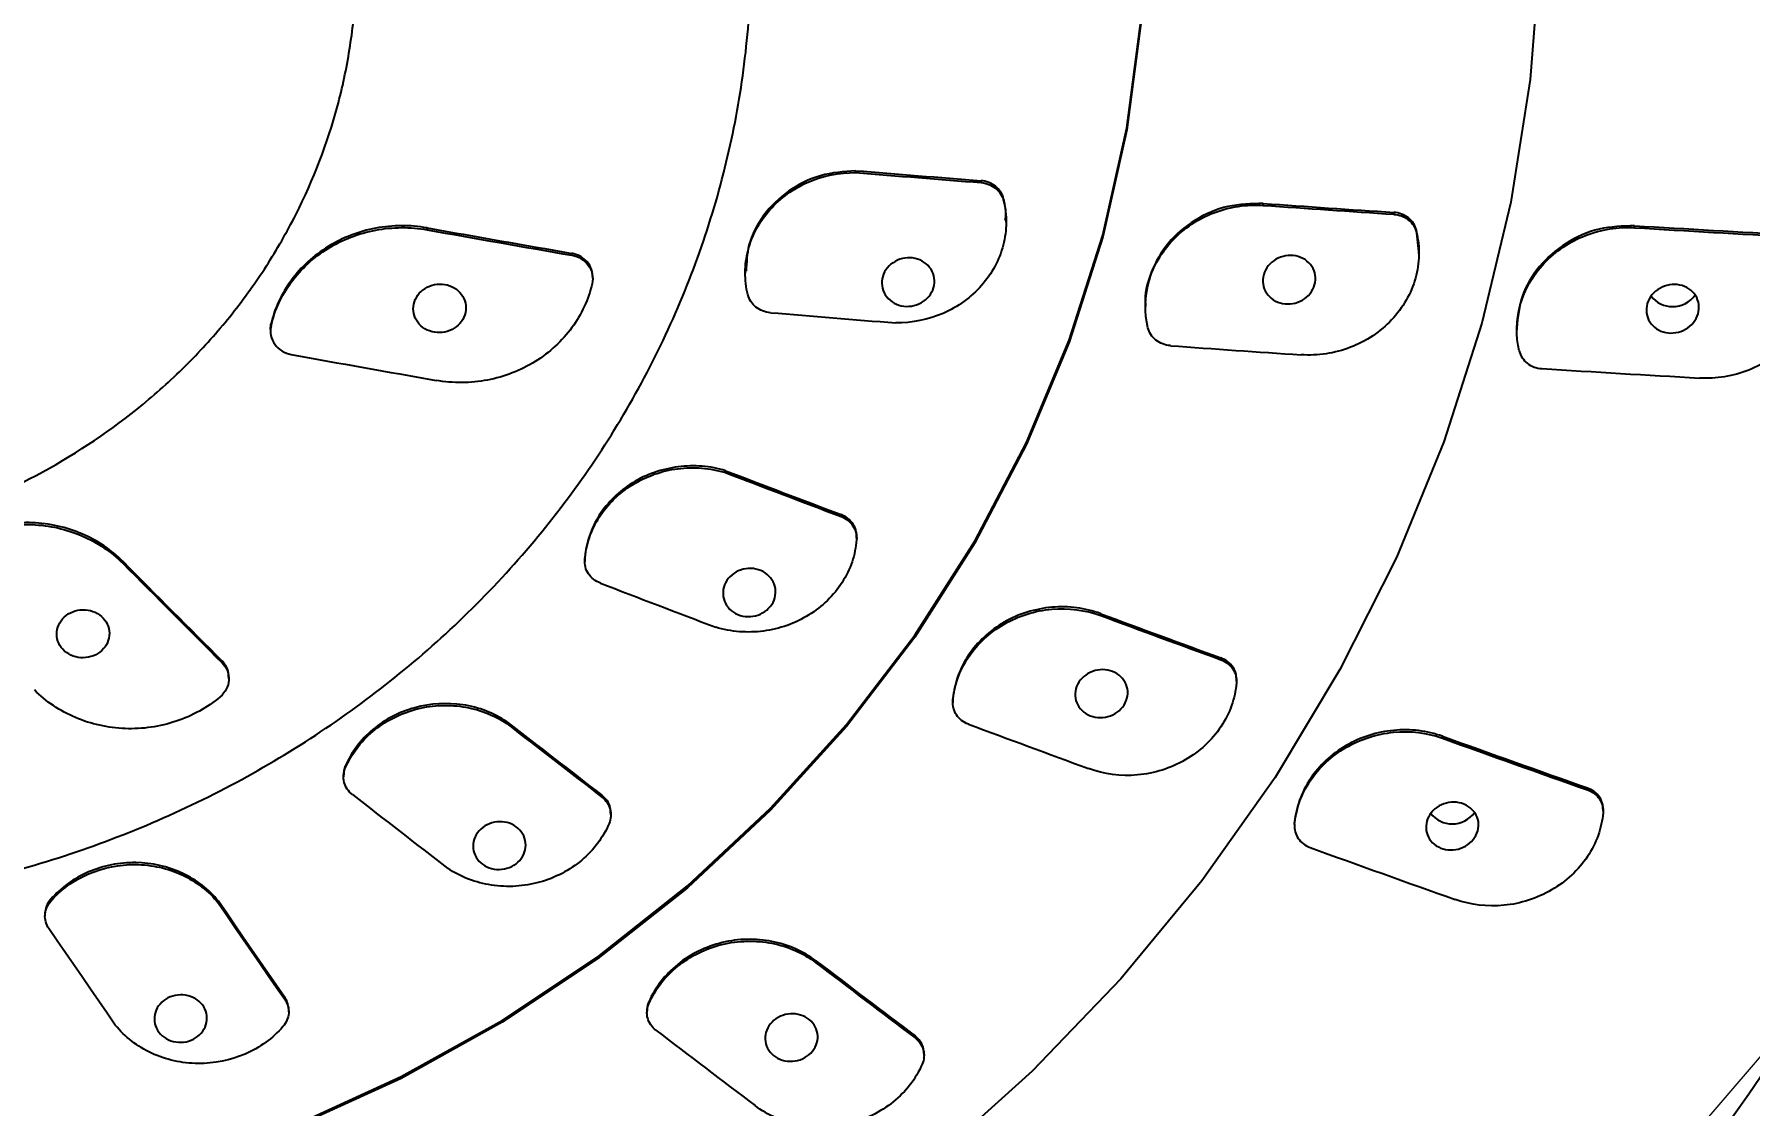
# Model space of a CAD drawing. Header units: millimetres. Extents: x 789 to 1209, y -1278 to -684.
# Drawn here: x 940.89 to 965, y -787.14 to -772.09 of the extents above; entities that cross this region are included whole.
import ezdxf

# ---------------------------------------------------------------- set-up
doc = ezdxf.new("R2010")
doc.units = ezdxf.units.MM
doc.header["$LTSCALE"] = 0.1
doc.layers.get('0').update_dxf_attribs({"lineweight": 13})
doc.layers.add('DIM', color=3, linetype='Continuous', lineweight=9)
doc.styles.get("Standard").update_dxf_attribs({"font": 'arial.ttf'})
doc.dimstyles.new('ISO-25', dxfattribs={"dimtxt": 2.5, "dimasz": 2.5, "dimexe": 1.25, "dimexo": 0.625, "dimtad": 1, "dimlfac": 1.333333, "dimtxsty": 'Standard', "dimcen": 2.5, "dimadec": 0, "dimazin": 0, "dimtfac": 1, "dimtmove": 0, "dimatfit": 3, "dimfxl": 0, "dimarcsym": 0})

# ---------------------------------------------------------------- blocks, each defined once
blk = doc.blocks.new('*D20')
at = {"layer": 'Defpoints', "color": 0}
for p in [(936.602, -731.925), (975.867, -731.925), (946.715, -906.804)]:
    blk.add_point(p, dxfattribs=at)
at = {"layer": 'DIM', "color": 0, "linetype": 'ByBlock', "lineweight": -2}
for p, q in [((937.227, -731.925), (977.117, -731.925)), ((975.867, -902.804), (975.867, -735.925)), ((947.34, -906.804), (977.117, -906.804))]:
    blk.add_line(p, q, dxfattribs=at)
at = {"layer": 'DIM', "color": 0}
for points in [[(975.2, -735.925), (976.533, -735.925), (975.867, -731.925)], [(975.2, -902.804), (976.533, -902.804), (975.867, -906.804)]]:
    blk.add_solid(points, dxfattribs=at)
at = {"layer": 'DIM', "color": 0, "insert": (973.2, -819.364), "char_height": 4, "attachment_point": 5, "rotation": 90}
blk.add_mtext('228', dxfattribs=at)

msp = doc.modelspace()

# ---------------------------------------------------------------- linework, layer by layer
at = {"color": 7, "linetype": 'Continuous', "lineweight": 25}
for p, q in [((952.436, -774.03), (952.436, -774.004)), ((954.199, -774.171), (954.199, -774.144)), ((954.516, -774.424), (954.516, -774.397)), ((958.166, -774.491), (958.166, -774.464)), ((954.553, -774.727), (954.553, -774.7)), ((960.002, -774.617), (960.002, -774.59)), ((946.413, -774.834), (946.412, -774.807)), ((960.355, -775.137), (960.319, -774.84)), ((960.319, -774.867), (960.319, -774.84)), ((963.386, -774.804), (963.386, -774.777)), ((948.448, -775.192), (948.448, -775.165)), ((960.355, -775.165), (960.355, -775.137)), ((950.884, -775.415), (950.884, -775.442)), ((948.741, -775.518), (948.741, -775.491)), ((956.509, -775.887), (956.509, -775.914)), ((944.213, -776.233), (944.218, -776.16)), ((944.219, -776.187), (944.218, -776.16)), ((944.21, -776.233), (944.211, -776.26)), ((961.729, -776.214), (961.729, -776.241)), ((950.609, -778.247), (950.609, -778.22)), ((952.232, -778.864), (952.232, -778.837)), ((952.451, -779.167), (952.451, -779.14)), ((942.139, -779.524), (942.139, -779.497)), ((948.628, -779.468), (948.628, -779.495)), ((948.629, -779.443), (948.631, -779.468)), ((948.629, -779.469), (948.629, -779.443)), ((955.881, -780.256), (955.881, -780.229)), ((943.532, -780.921), (943.532, -780.894)), ((957.571, -780.877), (957.571, -780.851)), ((943.627, -781.144), (943.627, -781.117)), ((957.791, -781.177), (957.791, -781.15)), ((953.803, -781.454), (953.803, -781.481)), ((953.804, -781.428), (953.805, -781.454)), ((953.804, -781.454), (953.804, -781.428)), ((947.532, -781.773), (947.532, -781.747)), ((960.685, -781.979), (960.685, -781.952)), ((945.263, -782.398), (945.263, -782.371)), ((945.238, -782.495), (945.238, -782.521)), ((962.724, -782.705), (962.724, -782.679)), ((948.87, -782.807), (948.87, -782.78)), ((948.996, -783.057), (948.996, -783.03)), ((958.608, -783.191), (958.607, -783.165)), ((958.607, -783.192), (958.607, -783.165)), ((962.944, -783.001), (962.944, -782.974)), ((958.606, -783.192), (958.606, -783.218)), ((941.122, -784.27), (941.122, -784.243)), ((943.479, -784.296), (943.479, -784.27)), ((941.041, -784.453), (941.041, -784.48)), ((951.879, -785.135), (951.879, -785.109)), ((944.413, -785.649), (944.413, -785.623)), ((944.468, -785.824), (944.468, -785.797)), ((949.503, -785.809), (949.503, -785.835)), ((949.529, -785.711), (949.529, -785.685)), ((953.272, -786.191), (953.272, -786.164)), ((953.398, -786.438), (953.398, -786.411))]:
    msp.add_line(p, q, dxfattribs=at)
at = {"color": 7, "linetype": 'Continuous', "flags": 128}
msp.add_lwpolyline([(926.601, -739.258), (917.461, -743.341), (910.015, -749.758), (904.927, -757.939), (902.647, -767.157), (903.379, -776.593), (907.058, -785.407), (913.356, -792.818), (921.714, -798.167), (931.39, -800.978), (941.523, -801.001), (951.213, -798.235), (959.6, -792.926), (965.938, -785.544), (969.663, -776.747), (970.446, -767.315), (968.216, -758.087), (963.171, -749.882), (955.76, -743.43), (946.641, -739.305), (936.625, -737.871), (926.601, -739.258)], dxfattribs=at)
at = {"color": 7, "linetype": 'Continuous', "lineweight": 25, "flags": 128}
for points in [[(944.566, -787.412), (946.05, -786.734), (947.468, -785.945), (948.812, -785.05), (950.072, -784.053), (951.24, -782.963), (952.307, -781.787), (953.267, -780.532), (954.112, -779.208), (954.837, -777.823), (955.438, -776.386), (955.909, -774.909), (956.248, -773.4), (956.452, -771.87), (956.52, -770.33)], [(962.053, -770.987), (961.917, -772.723), (961.646, -774.445), (961.24, -776.145), (960.703, -777.812), (960.037, -779.438), (959.245, -781.014), (958.332, -782.532), (957.304, -783.984), (956.164, -785.362), (954.919, -786.659), (953.577, -787.867)], [(956.452, -771.897), (956.248, -773.427), (955.909, -774.935), (955.438, -776.413), (954.837, -777.849), (954.112, -779.234), (953.267, -780.559), (952.307, -781.813), (951.24, -782.99), (950.072, -784.08), (948.812, -785.076), (947.468, -785.972), (946.05, -786.761), (944.566, -787.438)], [(944.413, -785.623), (944.296, -785.454), (944.179, -785.285), (944.063, -785.116), (943.946, -784.947), (943.829, -784.778), (943.712, -784.609), (943.596, -784.439), (943.479, -784.27)], [(943.479, -784.296), (943.596, -784.466), (943.712, -784.635), (943.829, -784.805), (943.946, -784.974), (944.063, -785.143), (944.179, -785.312), (944.296, -785.481), (944.413, -785.649)], [(942.03, -786.011), (941.914, -785.842), (941.797, -785.673), (941.68, -785.504), (941.563, -785.334), (941.447, -785.165), (941.33, -784.995), (941.213, -784.825), (941.097, -784.655)]]:
    msp.add_lwpolyline(points, dxfattribs=at)
at = {"color": 7, "linetype": 'Continuous', "lineweight": 25}
for centre, radius, start, end in [((994.528, -256.118), 519.593, 265.35338, 265.54844), ((994.535, -256.142), 519.596, 265.35267, 265.54772), ((994.427, -257.384), 518.35, 265.98857, 266.19207), ((994.147, -261.643), 514.108, 265.98671, 266.19189), ((1037.895, -260.3), 522.577, 259.91788, 260.14446), ((1039.083, -253.597), 529.411, 259.91874, 260.1424), ((993.576, -270.561), 505.119, 266.57349, 266.8253), ((993.791, -267.039), 508.675, 266.57323, 266.82328), ((963.917, -775.537), 0.376, 217.2395, 270.6971), ((963.926, -775.538), 0.375, 269.246, 325.7734), ((994.529, -254.926), 522.868, 265.25074, 265.4446), ((1038.642, -255.555), 529.468, 259.75845, 259.9822), ((993.879, -263.683), 514.114, 265.87099, 266.0762), ((993.534, -268.918), 508.84, 266.45621, 266.70621), ((1141.83, -277.603), 535.894, 249.09462, 249.2802), ((1141.793, -277.744), 535.774, 249.09392, 249.27954), ((1415.309, -309.232), 667.113, 224.823581, 224.992965), ((1413.133, -311.436), 664.034, 224.822728, 224.992899), ((1141.338, -278.446), 537.036, 248.99617, 249.18147), ((1137.21, -289.996), 522.694, 249.70145, 249.89885), ((1137.22, -290.012), 522.706, 249.7008, 249.89819), ((1311.805, -311.593), 594.76, 232.231623, 232.394434), ((1311.837, -311.589), 594.803, 232.231036, 232.393837), ((1137.227, -289.412), 525.349, 249.59034, 249.78688), ((1132.277, -303.604), 508.193, 250.26615, 250.51022), ((1133.192, -301.1), 510.885, 250.26542, 250.50821), ((1312.819, -309.967), 598.805, 232.146387, 232.308286), ((960.819, -782.807), 0.376, 217.8077, 270.6889), ((960.828, -782.808), 0.375, 269.257, 325.0433), ((1133.589, -299.33), 514.76, 250.15335, 250.39448), ((1302.98, -323.201), 580.198, 232.761108, 232.933724), ((1302.228, -324.235), 578.942, 232.760056, 232.933048), ((1305.67, -319.32), 587.054, 232.664185, 232.835005)]:
    msp.add_arc(centre, radius, start, end, dxfattribs=at)
at = {"color": 7, "linetype": 'Continuous'}
msp.add_open_spline([(965.772, -790.106), (967.514, -787.92), (968.975, -785.537), (971.392, -780.213), (972.264, -777.242), (973.142, -771.183), (973.144, -768.098), (972.281, -762.037), (971.413, -759.064), (968.876, -753.443), (967.205, -750.796), (963.186, -746.015), (960.837, -743.881), (955.631, -740.27), (952.773, -738.795), (946.75, -736.599), (943.584, -735.879), (937.165, -735.243), (933.909, -735.327), (927.536, -736.292), (924.416, -737.174), (918.529, -739.677), (915.76, -741.299), (910.772, -745.173), (908.55, -747.428), (905.134, -751.987), (903.827, -754.221), (901.77, -758.905), (901.018, -761.357), (900.11, -766.36), (899.954, -768.908), (900.275, -774.531), (900.901, -777.594), (902.999, -783.451), (904.473, -786.241), (906.634, -789.238), (906.965, -789.675), (907.307, -790.105)], degree=3, knots=[0, 0, 0, 0, 0.054009, 0.054009, 0.114305, 0.114305, 0.174602, 0.174602, 0.234899, 0.234899, 0.295196, 0.295196, 0.355492, 0.355492, 0.415789, 0.415789, 0.476086, 0.476086, 0.536382, 0.536382, 0.596679, 0.596679, 0.656976, 0.656976, 0.717273, 0.717273, 0.767318, 0.767318, 0.817363, 0.817363, 0.867408, 0.867408, 0.928397, 0.928397, 0.989385, 0.989385, 1, 1, 1, 1], dxfattribs=at)
at = {"color": 7, "linetype": 'Continuous', "lineweight": 25}
for points, knots in [([(963.817, -788.548), (965.685, -786.203), (967.204, -783.615), (969.429, -778.151), (970.134, -775.275), (970.678, -769.451), (970.516, -766.505), (969.338, -760.764), (968.321, -757.97), (965.51, -752.747), (963.715, -750.318), (959.484, -746.008), (957.048, -744.129), (951.719, -741.06), (948.826, -739.872), (942.802, -738.278), (939.671, -737.871), (933.41, -737.871), (930.28, -738.277), (924.256, -739.872), (921.363, -741.06), (916.033, -744.128), (913.597, -746.008), (909.366, -750.317), (907.571, -752.746), (904.76, -757.969), (903.743, -760.763), (902.564, -766.504), (902.402, -769.45), (902.946, -775.274), (903.651, -778.15), (905.876, -783.614), (907.394, -786.202), (909.263, -788.547)], [0, 0, 0, 0, 0.0625, 0.0625, 0.125, 0.125, 0.1875, 0.1875, 0.25, 0.25, 0.3125, 0.3125, 0.375, 0.375, 0.4375, 0.4375, 0.5, 0.5, 0.5625, 0.5625, 0.625, 0.625, 0.6875, 0.6875, 0.75, 0.75, 0.8125, 0.8125, 0.875, 0.875, 0.9375, 0.9375, 1, 1, 1, 1]), ([(930.919, -783.326), (930.041, -782.98), (929.214, -782.559), (928.048, -781.82), (927.671, -781.556), (926.943, -780.991), (926.591, -780.689), (925.595, -779.746), (925.005, -779.064), (924.227, -777.962), (923.985, -777.579), (923.543, -776.794), (923.344, -776.394), (922.814, -775.173), (922.547, -774.332), (922.279, -773.028), (922.212, -772.587), (922.127, -771.709), (922.088, -770.832), (922.14, -769.956), (922.214, -769.299), (922.245, -769.08), (922.318, -768.643), (922.361, -768.424), (922.601, -767.339), (922.881, -766.502), (923.43, -765.289), (923.635, -764.892), (924.089, -764.113), (924.337, -763.733), (925.132, -762.641), (925.733, -761.967), (926.742, -761.038), (927.099, -760.741), (927.836, -760.185), (928.217, -759.926), (929.395, -759.203), (930.228, -758.793), (931.551, -758.292), (931.999, -758.146), (932.903, -757.896), (933.36, -757.793), (934.283, -757.628), (934.75, -757.566), (935.692, -757.485), (936.17, -757.467), (937.59, -757.476), (938.525, -757.568), (939.91, -757.834), (940.369, -757.944), (941.279, -758.208), (941.723, -758.36), (943.024, -758.873), (943.85, -759.291), (945.028, -760.035), (945.41, -760.303), (946.136, -760.867), (946.829, -761.462), (947.456, -762.115), (948.05, -762.799), (948.332, -763.158), (949.115, -764.269), (949.553, -765.046), (950.084, -766.265), (950.241, -766.681), (950.443, -767.318), (950.505, -767.533), (950.617, -767.963), (950.668, -768.179), (950.89, -769.26), (950.976, -770.133), (950.967, -771.454), (950.941, -771.899), (950.841, -772.78), (950.769, -773.214), (950.484, -774.503), (950.206, -775.342), (949.651, -776.569), (949.445, -776.968), (948.995, -777.741), (948.75, -778.116), (948.223, -778.842), (947.941, -779.193), (947.336, -779.872), (947.012, -780.2), (946.001, -781.131), (945.27, -781.683), (944.09, -782.408), (943.683, -782.633), (942.84, -783.047), (942.41, -783.233), (941.101, -783.73), (940.2, -783.979), (938.805, -784.23), (938.331, -784.293), (937.389, -784.373), (936.919, -784.392), (935.979, -784.386), (935.509, -784.362), (934.571, -784.271), (934.102, -784.203), (932.703, -783.935), (931.797, -783.673), (930.919, -783.326)], [0, 0, 0, 0, 0.03125, 0.03125, 0.046875, 0.046875, 0.0625, 0.0625, 0.09375, 0.09375, 0.109375, 0.109375, 0.125, 0.125, 0.15625, 0.15625, 0.171875, 0.171875, 0.1875, 0.203125, 0.203125, 0.210937, 0.210937, 0.21875, 0.21875, 0.25, 0.25, 0.265625, 0.265625, 0.28125, 0.28125, 0.3125, 0.3125, 0.328125, 0.328125, 0.34375, 0.34375, 0.375, 0.375, 0.390625, 0.390625, 0.40625, 0.40625, 0.421875, 0.421875, 0.4375, 0.4375, 0.46875, 0.46875, 0.484375, 0.484375, 0.5, 0.5, 0.53125, 0.53125, 0.546875, 0.546875, 0.5625, 0.578125, 0.578125, 0.59375, 0.59375, 0.625, 0.625, 0.640625, 0.640625, 0.648437, 0.648437, 0.65625, 0.65625, 0.6875, 0.6875, 0.703125, 0.703125, 0.71875, 0.71875, 0.75, 0.75, 0.765625, 0.765625, 0.78125, 0.78125, 0.796875, 0.796875, 0.8125, 0.8125, 0.84375, 0.84375, 0.859375, 0.859375, 0.875, 0.875, 0.90625, 0.90625, 0.921875, 0.921875, 0.9375, 0.9375, 0.953125, 0.953125, 0.96875, 0.96875, 1, 1, 1, 1]), ([(932.732, -778.561), (932.202, -778.327), (931.706, -778.047), (931.01, -777.564), (930.786, -777.393), (930.354, -777.027), (930.146, -776.833), (929.561, -776.228), (929.217, -775.794), (928.77, -775.098), (928.632, -774.857), (928.383, -774.363), (928.272, -774.112), (927.981, -773.348), (927.84, -772.825), (927.713, -772.016), (927.684, -771.743), (927.656, -771.202), (927.657, -770.662), (927.715, -770.124), (927.8, -769.588), (927.858, -769.32), (928.072, -768.527), (928.268, -768.019), (928.64, -767.286), (928.777, -767.047), (929.078, -766.58), (929.242, -766.352), (929.761, -765.701), (930.15, -765.301), (930.797, -764.755), (931.025, -764.581), (931.494, -764.257), (931.735, -764.107), (932.48, -763.692), (933.004, -763.461), (934.108, -763.093), (934.672, -762.963), (935.53, -762.845), (935.819, -762.818), (936.401, -762.792), (936.695, -762.792), (937.568, -762.833), (938.14, -762.913), (938.984, -763.11), (939.263, -763.189), (939.815, -763.374), (940.083, -763.478), (940.869, -763.826), (941.365, -764.103), (942.068, -764.59), (942.295, -764.764), (942.726, -765.129), (943.135, -765.511), (943.502, -765.929), (943.848, -766.364), (944.01, -766.592), (944.461, -767.294), (944.708, -767.783), (945, -768.545), (945.084, -768.805), (945.226, -769.333), (945.283, -769.602), (945.41, -770.406), (945.438, -770.945), (945.395, -771.757), (945.366, -772.03), (945.28, -772.569), (945.223, -772.835), (945.012, -773.62), (944.817, -774.129), (944.441, -774.869), (944.303, -775.11), (944.004, -775.574), (943.682, -776.023), (943.315, -776.44), (942.924, -776.843), (942.715, -777.037), (942.067, -777.584), (941.602, -777.905), (940.608, -778.461), (940.073, -778.697), (938.981, -779.061), (938.42, -779.192), (937.555, -779.312), (937.262, -779.339), (936.68, -779.365), (936.101, -779.365), (935.525, -779.312), (934.951, -779.232), (934.664, -779.179), (933.812, -778.98), (933.262, -778.796), (932.732, -778.561)], [0, 0, 0, 0, 0.03125, 0.03125, 0.046875, 0.046875, 0.0625, 0.0625, 0.09375, 0.09375, 0.109375, 0.109375, 0.125, 0.125, 0.15625, 0.15625, 0.171875, 0.171875, 0.1875, 0.203125, 0.203125, 0.21875, 0.21875, 0.25, 0.25, 0.265625, 0.265625, 0.28125, 0.28125, 0.3125, 0.3125, 0.328125, 0.328125, 0.34375, 0.34375, 0.375, 0.375, 0.40625, 0.40625, 0.421875, 0.421875, 0.4375, 0.4375, 0.46875, 0.46875, 0.484375, 0.484375, 0.5, 0.5, 0.53125, 0.53125, 0.546875, 0.546875, 0.5625, 0.578125, 0.578125, 0.59375, 0.59375, 0.625, 0.625, 0.640625, 0.640625, 0.65625, 0.65625, 0.6875, 0.6875, 0.703125, 0.703125, 0.71875, 0.71875, 0.75, 0.75, 0.765625, 0.765625, 0.78125, 0.796875, 0.796875, 0.8125, 0.8125, 0.84375, 0.84375, 0.875, 0.875, 0.90625, 0.90625, 0.921875, 0.921875, 0.9375, 0.953125, 0.953125, 0.96875, 0.96875, 1, 1, 1, 1]), ([(950.921, -775.744), (950.896, -775.643), (950.884, -775.539), (950.885, -775.329), (950.899, -775.223), (950.952, -775.018), (950.992, -774.917), (951.095, -774.726), (951.157, -774.637), (951.303, -774.471), (951.387, -774.396), (951.568, -774.265), (951.667, -774.208), (951.979, -774.073), (952.207, -774.027), (952.436, -774.03)], [0, 0, 0, 0, 0.125, 0.125, 0.25, 0.25, 0.375, 0.375, 0.5, 0.5, 0.625, 0.625, 0.75, 0.75, 1, 1, 1, 1]), ([(952.436, -774.004), (952.269, -774.016), (951.934, -774.042), (951.478, -774.272), (951.127, -774.615), (950.914, -775.017), (950.903, -775.294), (950.898, -775.416)], [0, 0, 0, 0, 0.2089767, 0.4180369, 0.6265478, 0.8343027, 1, 1, 1, 1]), ([(954.516, -774.397), (954.499, -774.329), (954.459, -774.268), (954.346, -774.178), (954.275, -774.15), (954.199, -774.144)], [0, 0, 0, 0, 0.5, 0.5, 1, 1, 1, 1]), ([(954.199, -774.171), (954.275, -774.177), (954.346, -774.204), (954.458, -774.294), (954.499, -774.356), (954.516, -774.424)], [0, 0, 0, 0, 0.5, 0.5, 1, 1, 1, 1]), ([(954.516, -774.424), (954.541, -774.526), (954.553, -774.629), (954.552, -774.84), (954.538, -774.946), (954.485, -775.152), (954.445, -775.253), (954.342, -775.444), (954.28, -775.533), (954.133, -775.7), (954.05, -775.775), (953.869, -775.906), (953.769, -775.963), (953.458, -776.099), (953.23, -776.145), (953.001, -776.142)], [0, 0, 0, 0, 0.125, 0.125, 0.25, 0.25, 0.375, 0.375, 0.5, 0.5, 0.625, 0.625, 0.75, 0.75, 1, 1, 1, 1]), ([(954.539, -774.699), (954.544, -774.668), (954.559, -774.566), (954.533, -774.467), (954.516, -774.397)], [0, 0, 0, 0, 0.303751, 1, 1, 1, 1]), ([(958.166, -774.464), (957.998, -774.468), (957.662, -774.475), (957.191, -774.681), (956.809, -775.006), (956.574, -775.424), (956.491, -775.736), (956.509, -775.886), (956.509, -775.887)], [0, 0, 0, 0, 0.201043, 0.402177, 0.602472, 0.801407, 0.999356, 1, 1, 1, 1]), ([(956.545, -776.21), (956.493, -776.001), (956.498, -775.776), (956.588, -775.457), (956.632, -775.352), (956.745, -775.157), (956.814, -775.064), (956.973, -774.897), (957.061, -774.822), (957.257, -774.692), (957.363, -774.637), (957.582, -774.553), (957.699, -774.522), (957.931, -774.488), (958.048, -774.483), (958.166, -774.491)], [0, 0, 0, 0, 0.25, 0.25, 0.375, 0.375, 0.5, 0.5, 0.625, 0.625, 0.75, 0.75, 0.875, 0.875, 1, 1, 1, 1]), ([(960.319, -774.84), (960.302, -774.772), (960.263, -774.711), (960.15, -774.622), (960.078, -774.595), (960.002, -774.59)], [0, 0, 0, 0, 0.5, 0.5, 1, 1, 1, 1]), ([(960.002, -774.617), (960.078, -774.622), (960.149, -774.648), (960.262, -774.737), (960.302, -774.799), (960.319, -774.867)], [0, 0, 0, 0, 0.5, 0.5, 1, 1, 1, 1]), ([(946.412, -774.807), (946.293, -774.786), (946.173, -774.776), (945.932, -774.777), (945.81, -774.789), (945.572, -774.834), (945.456, -774.867), (945.232, -774.953), (945.122, -775.007), (944.92, -775.132), (944.826, -775.203), (944.651, -775.362), (944.573, -775.45), (944.368, -775.728), (944.269, -775.939), (944.218, -776.16)], [0, 0, 0, 0, 0.125, 0.125, 0.25, 0.25, 0.375, 0.375, 0.5, 0.5, 0.625, 0.625, 0.75, 0.75, 1, 1, 1, 1]), ([(944.219, -776.187), (944.244, -776.077), (944.281, -775.97), (944.376, -775.764), (944.435, -775.663), (944.572, -775.477), (944.65, -775.391), (944.824, -775.231), (944.92, -775.159), (945.223, -774.972), (945.454, -774.883), (945.809, -774.816), (945.931, -774.804), (946.174, -774.803), (946.294, -774.813), (946.413, -774.834)], [0, 0, 0, 0, 0.125, 0.125, 0.25, 0.25, 0.375, 0.375, 0.5, 0.5, 0.75, 0.75, 0.875, 0.875, 1, 1, 1, 1]), ([(960.319, -774.867), (960.345, -774.972), (960.357, -775.081), (960.352, -775.3), (960.336, -775.408), (960.276, -775.622), (960.232, -775.726), (960.119, -775.922), (960.05, -776.015), (959.892, -776.183), (959.803, -776.258), (959.606, -776.389), (959.502, -776.443), (959.282, -776.528), (959.166, -776.559), (958.934, -776.594), (958.816, -776.599), (958.698, -776.591)], [0, 0, 0, 0, 0.125, 0.125, 0.25, 0.25, 0.375, 0.375, 0.5, 0.5, 0.625, 0.625, 0.75, 0.75, 0.875, 0.875, 1, 1, 1, 1]), ([(961.765, -776.537), (961.714, -776.328), (961.718, -776.104), (961.809, -775.784), (961.853, -775.678), (961.966, -775.482), (962.035, -775.389), (962.194, -775.22), (962.283, -775.145), (962.479, -775.013), (962.584, -774.957), (962.804, -774.871), (962.92, -774.84), (963.152, -774.803), (963.269, -774.797), (963.386, -774.804)], [0, 0, 0, 0, 0.25, 0.25, 0.375, 0.375, 0.5, 0.5, 0.625, 0.625, 0.75, 0.75, 0.875, 0.875, 1, 1, 1, 1]), ([(963.386, -774.777), (963.218, -774.782), (962.882, -774.793), (962.408, -775.004), (962.031, -775.334), (961.777, -775.756), (961.745, -776.062), (961.73, -776.215)], [0, 0, 0, 0, 0.201956, 0.404018, 0.604827, 0.803554, 1, 1, 1, 1]), ([(948.74, -775.491), (948.736, -775.455), (948.73, -775.381), (948.669, -775.282), (948.577, -775.205), (948.496, -775.174), (948.452, -775.166), (948.448, -775.165)], [0, 0, 0, 0, 0.231135, 0.479406, 0.728177, 0.977407, 1, 1, 1, 1]), ([(948.448, -775.192), (948.543, -775.208), (948.629, -775.261), (948.734, -775.408), (948.753, -775.503), (948.733, -775.591)], [0, 0, 0, 0, 0.5, 0.5, 1, 1, 1, 1]), ([(958.338, -775.835), (958.254, -775.791), (958.194, -775.716), (958.148, -775.545), (958.165, -775.448), (958.266, -775.292), (958.35, -775.232), (958.539, -775.182), (958.641, -775.193), (958.806, -775.279), (958.867, -775.354), (958.913, -775.526), (958.897, -775.621), (958.795, -775.78), (958.71, -775.839), (958.523, -775.888), (958.421, -775.878), (958.338, -775.835)], [0, 0, 0, 0, 0.125, 0.125, 0.25, 0.25, 0.375, 0.375, 0.5, 0.5, 0.625, 0.625, 0.75, 0.75, 0.875, 0.875, 1, 1, 1, 1]), ([(965.919, -775.178), (965.945, -775.283), (965.957, -775.393), (965.952, -775.61), (965.936, -775.72), (965.875, -775.935), (965.831, -776.038), (965.718, -776.235), (965.649, -776.329), (965.491, -776.498), (965.4, -776.575), (965.205, -776.706), (965.101, -776.761), (964.88, -776.849), (964.766, -776.88), (964.534, -776.918), (964.415, -776.925), (964.298, -776.918)], [0, 0, 0, 0, 0.125, 0.125, 0.25, 0.25, 0.375, 0.375, 0.5, 0.5, 0.625, 0.625, 0.75, 0.75, 0.875, 0.875, 1, 1, 1, 1]), ([(953.112, -775.907), (953.016, -775.895), (952.929, -775.846), (952.817, -775.704), (952.794, -775.611), (952.827, -775.434), (952.882, -775.351), (953.042, -775.242), (953.143, -775.218), (953.333, -775.242), (953.421, -775.291), (953.533, -775.432), (953.556, -775.525), (953.523, -775.704), (953.467, -775.787), (953.309, -775.895), (953.208, -775.919), (953.112, -775.907)], [0, 0, 0, 0, 0.125, 0.125, 0.25, 0.25, 0.375, 0.375, 0.5, 0.5, 0.625, 0.625, 0.75, 0.75, 0.875, 0.875, 1, 1, 1, 1]), ([(946.383, -776.226), (946.465, -776.274), (946.566, -776.291), (946.756, -776.252), (946.843, -776.197), (946.95, -776.047), (946.971, -775.953), (946.933, -775.777), (946.875, -775.698), (946.715, -775.602), (946.612, -775.585), (946.423, -775.623), (946.336, -775.678), (946.227, -775.83), (946.207, -775.924), (946.245, -776.098), (946.302, -776.177), (946.383, -776.226)], [0, 0, 0, 0, 0.125, 0.125, 0.25, 0.25, 0.375, 0.375, 0.5, 0.5, 0.625, 0.625, 0.75, 0.75, 0.875, 0.875, 1, 1, 1, 1]), ([(948.733, -775.591), (948.708, -775.7), (948.67, -775.81), (948.575, -776.016), (948.517, -776.115), (948.379, -776.303), (948.301, -776.391), (948.128, -776.549), (948.033, -776.622), (947.829, -776.748), (947.722, -776.801), (947.498, -776.889), (947.38, -776.923), (947.142, -776.968), (947.023, -776.98), (946.78, -776.982), (946.658, -776.972), (946.539, -776.951)], [0, 0, 0, 0, 0.125, 0.125, 0.25, 0.25, 0.375, 0.375, 0.5, 0.5, 0.625, 0.625, 0.75, 0.75, 0.875, 0.875, 1, 1, 1, 1]), ([(963.755, -776.257), (963.668, -776.221), (963.601, -776.153), (963.54, -775.987), (963.547, -775.89), (963.635, -775.725), (963.713, -775.659), (963.899, -775.593), (964.001, -775.595), (964.173, -775.666), (964.242, -775.735), (964.303, -775.9), (964.296, -775.997), (964.208, -776.163), (964.128, -776.229), (963.945, -776.294), (963.842, -776.293), (963.755, -776.257)], [0, 0, 0, 0, 0.125, 0.125, 0.25, 0.25, 0.375, 0.375, 0.5, 0.5, 0.625, 0.625, 0.75, 0.75, 0.875, 0.875, 1, 1, 1, 1]), ([(951.238, -775.999), (951.162, -775.993), (951.091, -775.965), (950.978, -775.874), (950.938, -775.813), (950.921, -775.744)], [0, 0, 0, 0, 0.5, 0.5, 1, 1, 1, 1]), ([(944.219, -776.187), (944.199, -776.274), (944.218, -776.369), (944.323, -776.517), (944.408, -776.57), (944.504, -776.587)], [0, 0, 0, 0, 0.5, 0.5, 1, 1, 1, 1]), ([(956.862, -776.462), (956.786, -776.457), (956.714, -776.429), (956.602, -776.34), (956.561, -776.279), (956.545, -776.21)], [0, 0, 0, 0, 0.5, 0.5, 1, 1, 1, 1]), ([(961.765, -776.537), (961.782, -776.605), (961.822, -776.666), (961.934, -776.754), (962.006, -776.781), (962.082, -776.785)], [0, 0, 0, 0, 0.5, 0.5, 1, 1, 1, 1]), ([(950.609, -778.22), (950.502, -778.187), (950.392, -778.166), (950.167, -778.148), (950.052, -778.151), (949.715, -778.194), (949.494, -778.271), (949.208, -778.447), (949.119, -778.517), (948.962, -778.67), (948.892, -778.755), (948.775, -778.938), (948.729, -779.033), (948.66, -779.233), (948.638, -779.338), (948.629, -779.443)], [0, 0, 0, 0, 0.125, 0.125, 0.25, 0.25, 0.5, 0.5, 0.625, 0.625, 0.75, 0.75, 0.875, 0.875, 1, 1, 1, 1]), ([(948.629, -779.469), (948.638, -779.364), (948.66, -779.262), (948.728, -779.062), (948.775, -778.964), (948.949, -778.693), (949.111, -778.534), (949.397, -778.358), (949.5, -778.308), (949.713, -778.233), (949.825, -778.206), (950.051, -778.177), (950.164, -778.174), (950.389, -778.193), (950.502, -778.214), (950.609, -778.247)], [0, 0, 0, 0, 0.125, 0.125, 0.25, 0.25, 0.5, 0.5, 0.625, 0.625, 0.75, 0.75, 0.875, 0.875, 1, 1, 1, 1]), ([(942.139, -779.497), (942.058, -779.415), (941.968, -779.341), (941.776, -779.211), (941.671, -779.154), (941.452, -779.061), (941.339, -779.024), (941.105, -778.971), (940.983, -778.956), (940.742, -778.946), (940.622, -778.952), (940.381, -778.985), (940.262, -779.013), (939.922, -779.125), (939.708, -779.242), (939.527, -779.393)], [0, 0, 0, 0, 0.125, 0.125, 0.25, 0.25, 0.375, 0.375, 0.5, 0.5, 0.625, 0.625, 0.75, 0.75, 1, 1, 1, 1]), ([(939.527, -779.42), (939.618, -779.344), (939.715, -779.278), (939.922, -779.164), (940.033, -779.115), (940.262, -779.04), (940.379, -779.012), (940.618, -778.979), (940.742, -778.973), (940.983, -778.982), (941.102, -778.998), (941.338, -779.051), (941.452, -779.088), (941.778, -779.227), (941.977, -779.361), (942.139, -779.524)], [0, 0, 0, 0, 0.125, 0.125, 0.25, 0.25, 0.375, 0.375, 0.5, 0.5, 0.625, 0.625, 0.75, 0.75, 1, 1, 1, 1]), ([(952.449, -779.14), (952.448, -779.12), (952.448, -779.061), (952.407, -778.97), (952.332, -778.885), (952.264, -778.852), (952.232, -778.837)], [0, 0, 0, 0, 0.158294, 0.450077, 0.742816, 1, 1, 1, 1]), ([(952.232, -778.864), (952.301, -778.89), (952.36, -778.936), (952.437, -779.053), (952.456, -779.123), (952.45, -779.192)], [0, 0, 0, 0, 0.5, 0.5, 1, 1, 1, 1]), ([(952.45, -779.192), (952.441, -779.297), (952.42, -779.4), (952.352, -779.6), (952.304, -779.698), (952.131, -779.97), (951.968, -780.129), (951.682, -780.306), (951.579, -780.356), (951.366, -780.431), (951.254, -780.458), (951.028, -780.488), (950.915, -780.491), (950.69, -780.473), (950.578, -780.452), (950.47, -780.419)], [0, 0, 0, 0, 0.125, 0.125, 0.25, 0.25, 0.5, 0.5, 0.625, 0.625, 0.75, 0.75, 0.875, 0.875, 1, 1, 1, 1]), ([(948.848, -779.799), (948.778, -779.772), (948.72, -779.726), (948.642, -779.609), (948.624, -779.538), (948.629, -779.469)], [0, 0, 0, 0, 0.5, 0.5, 1, 1, 1, 1]), ([(950.814, -780.253), (950.722, -780.225), (950.647, -780.162), (950.565, -780.004), (950.561, -779.909), (950.628, -779.741), (950.698, -779.669), (950.875, -779.589), (950.979, -779.583), (951.16, -779.639), (951.237, -779.702), (951.318, -779.859), (951.323, -779.954), (951.256, -780.124), (951.185, -780.195), (951.009, -780.274), (950.905, -780.281), (950.814, -780.253)], [0, 0, 0, 0, 0.125, 0.125, 0.25, 0.25, 0.375, 0.375, 0.5, 0.5, 0.625, 0.625, 0.75, 0.75, 0.875, 0.875, 1, 1, 1, 1]), ([(941.318, -780.754), (941.388, -780.816), (941.484, -780.851), (941.677, -780.847), (941.774, -780.809), (941.909, -780.682), (941.948, -780.594), (941.947, -780.415), (941.906, -780.329), (941.768, -780.206), (941.671, -780.171), (941.478, -780.175), (941.382, -780.212), (941.245, -780.341), (941.207, -780.429), (941.208, -780.605), (941.248, -780.692), (941.318, -780.754)], [0, 0, 0, 0, 0.125, 0.125, 0.25, 0.25, 0.375, 0.375, 0.5, 0.5, 0.625, 0.625, 0.75, 0.75, 0.875, 0.875, 1, 1, 1, 1]), ([(955.881, -780.229), (955.773, -780.189), (955.662, -780.161), (955.431, -780.131), (955.312, -780.129), (955.078, -780.149), (954.961, -780.172), (954.735, -780.243), (954.628, -780.29), (954.425, -780.406), (954.33, -780.476), (954.162, -780.631), (954.087, -780.719), (953.899, -780.999), (953.823, -781.211), (953.804, -781.428)], [0, 0, 0, 0, 0.125, 0.125, 0.25, 0.25, 0.375, 0.375, 0.5, 0.5, 0.625, 0.625, 0.75, 0.75, 1, 1, 1, 1]), ([(953.804, -781.454), (953.813, -781.346), (953.837, -781.24), (953.91, -781.034), (953.961, -780.933), (954.086, -780.747), (954.16, -780.66), (954.329, -780.503), (954.423, -780.434), (954.626, -780.317), (954.735, -780.27), (954.959, -780.199), (955.077, -780.176), (955.428, -780.145), (955.665, -780.176), (955.881, -780.256)], [0, 0, 0, 0, 0.125, 0.125, 0.25, 0.25, 0.375, 0.375, 0.5, 0.5, 0.625, 0.625, 0.75, 0.75, 1, 1, 1, 1]), ([(943.532, -780.921), (943.596, -780.985), (943.631, -781.075), (943.621, -781.251), (943.577, -781.337), (943.504, -781.397)], [0, 0, 0, 0, 0.5, 0.5, 1, 1, 1, 1]), ([(943.621, -781.117), (943.622, -781.1), (943.626, -781.044), (943.592, -780.965), (943.549, -780.914), (943.532, -780.894)], [0, 0, 0, 0, 0.213719, 0.676004, 1, 1, 1, 1]), ([(957.788, -781.15), (957.788, -781.13), (957.788, -781.072), (957.748, -780.983), (957.673, -780.898), (957.604, -780.866), (957.571, -780.851)], [0, 0, 0, 0, 0.154096, 0.445039, 0.737644, 1, 1, 1, 1]), ([(957.571, -780.877), (957.641, -780.903), (957.7, -780.948), (957.778, -781.064), (957.796, -781.134), (957.79, -781.203)], [0, 0, 0, 0, 0.5, 0.5, 1, 1, 1, 1]), ([(955.703, -781.649), (955.619, -781.607), (955.558, -781.534), (955.51, -781.365), (955.524, -781.27), (955.623, -781.115), (955.707, -781.055), (955.896, -781.004), (955.998, -781.014), (956.164, -781.098), (956.226, -781.171), (956.274, -781.34), (956.26, -781.434), (956.16, -781.591), (956.077, -781.651), (955.889, -781.701), (955.787, -781.692), (955.703, -781.649)], [0, 0, 0, 0, 0.125, 0.125, 0.25, 0.25, 0.375, 0.375, 0.5, 0.5, 0.625, 0.625, 0.75, 0.75, 0.875, 0.875, 1, 1, 1, 1]), ([(957.79, -781.203), (957.78, -781.312), (957.757, -781.418), (957.683, -781.624), (957.632, -781.726), (957.508, -781.912), (957.433, -782), (957.264, -782.157), (957.171, -782.225), (956.968, -782.343), (956.859, -782.391), (956.634, -782.462), (956.517, -782.485), (956.165, -782.517), (955.929, -782.487), (955.712, -782.407)], [0, 0, 0, 0, 0.125, 0.125, 0.25, 0.25, 0.375, 0.375, 0.5, 0.5, 0.625, 0.625, 0.75, 0.75, 1, 1, 1, 1]), ([(943.504, -781.397), (943.414, -781.473), (943.317, -781.539), (943.109, -781.655), (942.998, -781.704), (942.77, -781.78), (942.653, -781.808), (942.412, -781.842), (942.29, -781.849), (942.049, -781.84), (941.929, -781.824), (941.693, -781.772), (941.58, -781.736), (941.362, -781.643), (941.257, -781.587), (941.063, -781.456), (940.973, -781.383), (940.892, -781.301)], [0, 0, 0, 0, 0.125, 0.125, 0.25, 0.25, 0.375, 0.375, 0.5, 0.5, 0.625, 0.625, 0.75, 0.75, 0.875, 0.875, 1, 1, 1, 1]), ([(947.532, -781.747), (947.441, -781.686), (947.344, -781.636), (947.137, -781.556), (947.027, -781.527), (946.693, -781.477), (946.46, -781.49), (946.132, -781.58), (946.025, -781.621), (945.827, -781.725), (945.734, -781.787), (945.564, -781.929), (945.489, -782.008), (945.36, -782.18), (945.305, -782.273), (945.263, -782.371)], [0, 0, 0, 0, 0.125, 0.125, 0.25, 0.25, 0.5, 0.5, 0.625, 0.625, 0.75, 0.75, 0.875, 0.875, 1, 1, 1, 1]), ([(954.022, -781.782), (953.952, -781.756), (953.894, -781.71), (953.816, -781.594), (953.798, -781.524), (953.804, -781.454)], [0, 0, 0, 0, 0.5, 0.5, 1, 1, 1, 1]), ([(945.263, -782.398), (945.305, -782.3), (945.359, -782.208), (945.488, -782.036), (945.564, -781.956), (945.816, -781.744), (946.021, -781.637), (946.348, -781.547), (946.462, -781.528), (946.688, -781.515), (946.803, -781.52), (947.026, -781.554), (947.134, -781.582), (947.342, -781.661), (947.441, -781.712), (947.532, -781.773)], [0, 0, 0, 0, 0.125, 0.125, 0.25, 0.25, 0.5, 0.5, 0.625, 0.625, 0.75, 0.75, 0.875, 0.875, 1, 1, 1, 1]), ([(960.685, -781.952), (960.577, -781.913), (960.465, -781.887), (960.236, -781.859), (960.116, -781.858), (959.883, -781.88), (959.767, -781.904), (959.54, -781.976), (959.433, -782.024), (959.23, -782.141), (959.135, -782.212), (958.966, -782.368), (958.891, -782.456), (958.703, -782.737), (958.626, -782.949), (958.607, -783.165)], [0, 0, 0, 0, 0.125, 0.125, 0.25, 0.25, 0.375, 0.375, 0.5, 0.5, 0.625, 0.625, 0.75, 0.75, 1, 1, 1, 1]), ([(958.607, -783.192), (958.617, -783.084), (958.64, -782.978), (958.714, -782.772), (958.765, -782.671), (958.89, -782.484), (958.965, -782.396), (959.134, -782.239), (959.227, -782.17), (959.431, -782.051), (959.54, -782.003), (959.764, -781.931), (959.882, -781.907), (960.233, -781.873), (960.469, -781.901), (960.685, -781.979)], [0, 0, 0, 0, 0.125, 0.125, 0.25, 0.25, 0.375, 0.375, 0.5, 0.5, 0.625, 0.625, 0.75, 0.75, 1, 1, 1, 1]), ([(945.364, -782.772), (945.307, -782.728), (945.266, -782.668), (945.23, -782.534), (945.236, -782.462), (945.263, -782.398)], [0, 0, 0, 0, 0.5, 0.5, 1, 1, 1, 1]), ([(945.263, -782.371), (945.255, -782.392), (945.239, -782.432), (945.242, -782.474), (945.243, -782.495)], [0, 0, 0, 0, 0.519068, 1, 1, 1, 1]), ([(962.941, -782.974), (962.941, -782.955), (962.94, -782.897), (962.901, -782.809), (962.826, -782.725), (962.757, -782.694), (962.724, -782.679)], [0, 0, 0, 0, 0.152833, 0.442749, 0.735157, 1, 1, 1, 1]), ([(948.992, -783.03), (948.992, -783.006), (948.992, -782.945), (948.95, -782.854), (948.896, -782.804), (948.87, -782.78)], [0, 0, 0, 0, 0.249187, 0.644443, 1, 1, 1, 1]), ([(948.87, -782.807), (948.927, -782.851), (948.968, -782.911), (949.004, -783.043), (948.998, -783.116), (948.971, -783.18)], [0, 0, 0, 0, 0.5, 0.5, 1, 1, 1, 1]), ([(960.693, -783.534), (960.602, -783.507), (960.527, -783.446), (960.447, -783.291), (960.443, -783.196), (960.511, -783.028), (960.582, -782.956), (960.76, -782.874), (960.864, -782.867), (961.043, -782.92), (961.119, -782.981), (961.2, -783.136), (961.204, -783.23), (961.136, -783.4), (961.064, -783.472), (960.887, -783.553), (960.784, -783.561), (960.693, -783.534)], [0, 0, 0, 0, 0.125, 0.125, 0.25, 0.25, 0.375, 0.375, 0.5, 0.5, 0.625, 0.625, 0.75, 0.75, 0.875, 0.875, 1, 1, 1, 1]), ([(962.724, -782.705), (962.794, -782.73), (962.852, -782.774), (962.93, -782.889), (962.948, -782.958), (962.942, -783.028)], [0, 0, 0, 0, 0.5, 0.5, 1, 1, 1, 1]), ([(947.253, -783.787), (947.167, -783.746), (947.102, -783.675), (947.047, -783.509), (947.057, -783.414), (947.149, -783.258), (947.229, -783.196), (947.416, -783.141), (947.52, -783.149), (947.689, -783.229), (947.755, -783.3), (947.811, -783.467), (947.801, -783.561), (947.709, -783.719), (947.628, -783.78), (947.443, -783.834), (947.339, -783.827), (947.253, -783.787)], [0, 0, 0, 0, 0.125, 0.125, 0.25, 0.25, 0.375, 0.375, 0.5, 0.5, 0.625, 0.625, 0.75, 0.75, 0.875, 0.875, 1, 1, 1, 1]), ([(962.942, -783.028), (962.933, -783.136), (962.91, -783.241), (962.836, -783.448), (962.785, -783.55), (962.66, -783.737), (962.585, -783.825), (962.415, -783.983), (962.322, -784.052), (962.118, -784.171), (962.009, -784.219), (961.785, -784.292), (961.667, -784.316), (961.317, -784.351), (961.081, -784.323), (960.865, -784.247)], [0, 0, 0, 0, 0.125, 0.125, 0.25, 0.25, 0.375, 0.375, 0.5, 0.5, 0.625, 0.625, 0.75, 0.75, 1, 1, 1, 1]), ([(948.971, -783.18), (948.929, -783.278), (948.875, -783.37), (948.746, -783.542), (948.67, -783.623), (948.418, -783.835), (948.213, -783.942), (947.886, -784.033), (947.771, -784.052), (947.546, -784.066), (947.431, -784.061), (947.208, -784.027), (947.1, -783.999), (946.892, -783.92), (946.793, -783.87), (946.702, -783.809)], [0, 0, 0, 0, 0.125, 0.125, 0.25, 0.25, 0.5, 0.5, 0.625, 0.625, 0.75, 0.75, 0.875, 0.875, 1, 1, 1, 1]), ([(958.607, -783.192), (958.601, -783.261), (958.619, -783.33), (958.698, -783.446), (958.756, -783.49), (958.826, -783.515)], [0, 0, 0, 0, 0.5, 0.5, 1, 1, 1, 1]), ([(943.479, -784.27), (943.412, -784.187), (943.336, -784.112), (943.165, -783.98), (943.07, -783.922), (942.77, -783.782), (942.544, -783.731), (942.204, -783.726), (942.089, -783.737), (941.867, -783.781), (941.758, -783.815), (941.551, -783.904), (941.455, -783.958), (941.276, -784.087), (941.194, -784.162), (941.122, -784.243)], [0, 0, 0, 0, 0.125, 0.125, 0.25, 0.25, 0.5, 0.5, 0.625, 0.625, 0.75, 0.75, 0.875, 0.875, 1, 1, 1, 1]), ([(941.122, -784.27), (941.194, -784.188), (941.274, -784.115), (941.452, -783.987), (941.551, -783.931), (941.859, -783.798), (942.088, -783.752), (942.428, -783.756), (942.543, -783.769), (942.762, -783.818), (942.868, -783.854), (943.07, -783.948), (943.163, -784.005), (943.334, -784.137), (943.412, -784.213), (943.479, -784.296)], [0, 0, 0, 0, 0.125, 0.125, 0.25, 0.25, 0.5, 0.5, 0.625, 0.625, 0.75, 0.75, 0.875, 0.875, 1, 1, 1, 1]), ([(941.097, -784.655), (941.057, -784.598), (941.037, -784.528), (941.047, -784.391), (941.074, -784.325), (941.122, -784.27)], [0, 0, 0, 0, 0.5, 0.5, 1, 1, 1, 1]), ([(941.122, -784.243), (941.099, -784.275), (941.052, -784.339), (941.045, -784.415), (941.041, -784.453)], [0, 0, 0, 0, 0.499767, 1, 1, 1, 1]), ([(951.879, -785.109), (951.789, -785.041), (951.693, -784.984), (951.485, -784.892), (951.373, -784.857), (951.146, -784.813), (951.028, -784.803), (950.792, -784.809), (950.676, -784.824), (950.446, -784.88), (950.334, -784.92), (950.125, -785.022), (950.025, -785.086), (949.758, -785.302), (949.617, -785.483), (949.529, -785.685)], [0, 0, 0, 0, 0.125, 0.125, 0.25, 0.25, 0.375, 0.375, 0.5, 0.5, 0.625, 0.625, 0.75, 0.75, 1, 1, 1, 1]), ([(949.529, -785.711), (949.573, -785.611), (949.63, -785.516), (949.766, -785.339), (949.847, -785.257), (950.024, -785.113), (950.123, -785.05), (950.333, -784.947), (950.443, -784.907), (950.673, -784.851), (950.792, -784.835), (951.026, -784.83), (951.145, -784.839), (951.486, -784.906), (951.7, -785), (951.879, -785.135)], [0, 0, 0, 0, 0.125, 0.125, 0.25, 0.25, 0.375, 0.375, 0.5, 0.5, 0.625, 0.625, 0.75, 0.75, 1, 1, 1, 1]), ([(942.88, -786.248), (942.783, -786.233), (942.697, -786.183), (942.589, -786.04), (942.567, -785.948), (942.603, -785.777), (942.659, -785.698), (942.82, -785.596), (942.922, -785.576), (943.112, -785.606), (943.2, -785.657), (943.308, -785.799), (943.33, -785.89), (943.294, -786.063), (943.238, -786.142), (943.078, -786.243), (942.976, -786.264), (942.88, -786.248)], [0, 0, 0, 0, 0.125, 0.125, 0.25, 0.25, 0.375, 0.375, 0.5, 0.5, 0.625, 0.625, 0.75, 0.75, 0.875, 0.875, 1, 1, 1, 1]), ([(944.413, -785.649), (944.452, -785.706), (944.472, -785.776), (944.463, -785.912), (944.435, -785.979), (944.387, -786.033)], [0, 0, 0, 0, 0.5, 0.5, 1, 1, 1, 1]), ([(944.468, -785.797), (944.464, -785.76), (944.458, -785.698), (944.425, -785.644), (944.413, -785.623)], [0, 0, 0, 0, 0.608342, 1, 1, 1, 1]), ([(949.63, -786.084), (949.572, -786.04), (949.532, -785.98), (949.496, -785.848), (949.501, -785.776), (949.529, -785.711)], [0, 0, 0, 0, 0.5, 0.5, 1, 1, 1, 1]), ([(949.529, -785.685), (949.521, -785.706), (949.505, -785.746), (949.507, -785.788), (949.508, -785.809)], [0, 0, 0, 0, 0.518713, 1, 1, 1, 1]), ([(944.387, -786.033), (944.315, -786.115), (944.235, -786.188), (944.057, -786.317), (943.958, -786.373), (943.65, -786.507), (943.421, -786.553), (943.081, -786.55), (942.966, -786.537), (942.747, -786.488), (942.641, -786.452), (942.439, -786.358), (942.346, -786.302), (942.175, -786.17), (942.097, -786.094), (942.03, -786.011)], [0, 0, 0, 0, 0.125, 0.125, 0.25, 0.25, 0.5, 0.5, 0.625, 0.625, 0.75, 0.75, 0.875, 0.875, 1, 1, 1, 1]), ([(951.476, -786.517), (951.379, -786.506), (951.292, -786.459), (951.178, -786.322), (951.154, -786.231), (951.183, -786.059), (951.237, -785.977), (951.395, -785.868), (951.497, -785.844), (951.687, -785.866), (951.776, -785.912), (951.889, -786.049), (951.915, -786.139), (951.885, -786.313), (951.83, -786.395), (951.674, -786.503), (951.572, -786.528), (951.476, -786.517)], [0, 0, 0, 0, 0.125, 0.125, 0.25, 0.25, 0.375, 0.375, 0.5, 0.5, 0.625, 0.625, 0.75, 0.75, 0.875, 0.875, 1, 1, 1, 1]), ([(953.393, -786.412), (953.394, -786.389), (953.395, -786.328), (953.352, -786.239), (953.298, -786.188), (953.272, -786.164)], [0, 0, 0, 0, 0.242426, 0.637346, 1, 1, 1, 1]), ([(953.272, -786.191), (953.329, -786.235), (953.37, -786.294), (953.406, -786.426), (953.4, -786.497), (953.372, -786.562)], [0, 0, 0, 0, 0.5, 0.5, 1, 1, 1, 1]), ([(953.372, -786.562), (953.328, -786.663), (953.272, -786.758), (953.136, -786.935), (953.055, -787.017), (952.877, -787.161), (952.778, -787.225), (952.568, -787.328), (952.458, -787.368), (952.228, -787.425), (952.11, -787.441), (951.875, -787.447), (951.756, -787.437), (951.415, -787.371), (951.201, -787.278), (951.023, -787.143)], [0, 0, 0, 0, 0.125, 0.125, 0.25, 0.25, 0.375, 0.375, 0.5, 0.5, 0.625, 0.625, 0.75, 0.75, 1, 1, 1, 1])]:
    msp.add_open_spline(points, degree=3, knots=knots, dxfattribs=at)

# ---------------------------------------------------------------- dimensions: what is measured, and where the dimension line sits
at = {"layer": 'DIM'}
dim = msp.add_linear_dim(base=(975.867, -731.925), p1=(946.715, -906.804), p2=(936.602, -731.925), angle=90, text='228', dimstyle='ISO-25', override={"dimtxt": 4, "dimasz": 4, "dimdec": 1, "dimlfac": 1.333333, "dimtdec": 1, "dimfxl": 1.25, "dimarcsym": 1}, dxfattribs=at)
dim.commit()
dim.dimension.update_dxf_attribs({"geometry": '*D20', "text_midpoint": (975.867, -819.364), "dimtype": 160})

doc.saveas('drawing.dxf')
